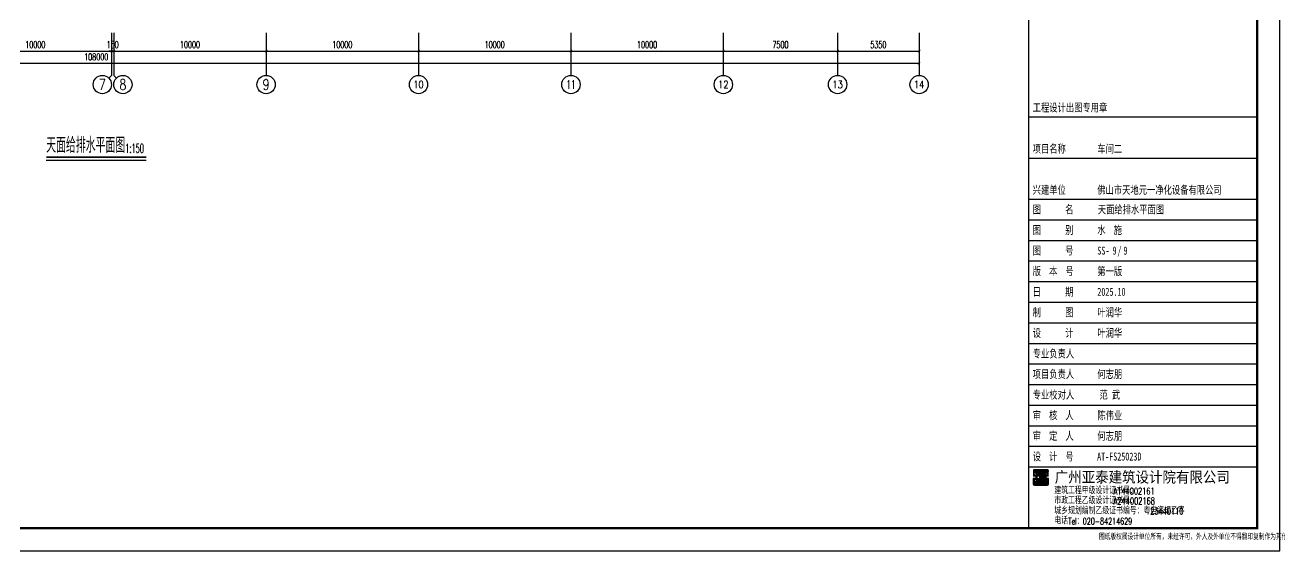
# Model space of a CAD drawing. Extents: x -620248 to 571765, y -684907 to -323071.
# Drawn here: x 489427 to 571765, y -431204 to -396705 of the extents above; entities that cross this region are included whole.
import ezdxf
from ezdxf.enums import TextEntityAlignment as Align

# ---------------------------------------------------------------- set-up
doc = ezdxf.new("R2010")
doc.units = 0
doc.header["$LTSCALE"] = 1000
doc.header["$MEASUREMENT"] = 0
for name, color, linetype in [('4', 4, 'Continuous'), ('9', 9, 'Continuous'), ('AXIS', 3, 'Continuous'), ('AXIS_TEXT', 7, 'Continuous'), ('DIM_SYMB', 3, 'Continuous'), ('PUB_TITLE', 4, 'Continuous'), ('TWT_TEXT', 7, 'Continuous'), ('WALL', 7, 'Continuous'), ('框', 130, 'Continuous')]:
    doc.layers.add(name, color=color, linetype=linetype)
doc.styles.add('-宋体', font='simsun_0.shx', dxfattribs={"width": 0.8})
doc.styles.add('_TCH_AXIS', font='COMPLEX', dxfattribs={"bigfont": 'GBCBIG'})
doc.styles.add('_TCH_DIM', font='SIMPLEX.shx', dxfattribs={"width": 0.8, "bigfont": 'GBCBIG.shx'})
doc.styles.add('_TCH_DIM_T3', font='SIMPLEX.shx', dxfattribs={"width": 0.564706, "bigfont": 'GBCBIG.shx'})
doc.styles.add('COMPLEX', font='COMPLEX')
doc.styles.add('TBC', font='simhei_0.shx', dxfattribs={"width": 0.9})
doc.styles.add('天正', font='SIMPLEX.shx', dxfattribs={"width": 0.7, "bigfont": 'HZTXT.shx'})
doc.dimstyles.new('_TCH_ARCH&&150', dxfattribs={"dimtxt": 446.25, "dimasz": 150, "dimexe": 375, "dimexo": 450, "dimgap": 189.375, "dimtad": 1, "dimdec": 0, "dimzin": 0, "dimdsep": 46, "dimtxsty": '_TCH_DIM_T3', "dimblk": 'ARCHTICK', "dimcen": 0.09, "dimclrt": 7, "dimazin": 2, "dimtfac": 1, "dimtdec": 0, "dimtix": 1, "dimtmove": 2, "dimatfit": 3, "dimfxl": 1, "dimtolj": 1, "dimtzin": 0, "dimarcsym": 0})

# ---------------------------------------------------------------- blocks, each defined once
blk = doc.blocks.new('_ArchTick')
at = {"color": 0, "linetype": 'ByBlock', "const_width": 0.4}
blk.add_lwpolyline([(-0.5, -0.5), (0.5, 0.5)], dxfattribs=at)
blk = doc.blocks.new('*D368')
at = {"layer": 'AXIS', "color": 0, "lineweight": -2, "transparency": 16777216}
for p, q in [((7700, 4950), (7700, 3025)), ((115700, 4950), (115700, 3025)), ((7700, 3400), (115700, 3400))]:
    blk.add_line(p, q, dxfattribs=at)
at = {"layer": 'Defpoints', "color": 0, "transparency": 16777216}
for p in [(7700, 5400), (115700, 5400), (115700, 3400)]:
    blk.add_point(p, dxfattribs=at)
at = {"layer": 'AXIS', "color": 0, "lineweight": -2, "transparency": 16777216, "xscale": 150, "yscale": 150, "zscale": 150, "rotation": 180}
blk.add_blockref('_ArchTick', (7700, 3400), dxfattribs=at)
at = {"layer": 'AXIS', "color": 0, "lineweight": -2, "transparency": 16777216, "xscale": 150, "yscale": 150, "zscale": 150}
blk.add_blockref('_ArchTick', (115700, 3400), dxfattribs=at)
at = {"layer": 'AXIS', "color": 7, "transparency": 16777216, "insert": (61700, 3812), "char_height": 446.2, "attachment_point": 5, "style": '_TCH_DIM_T3'}
blk.add_mtext('\\A1;108000', dxfattribs=at)
blk = doc.blocks.new('*D374')
at = {"layer": 'AXIS', "color": 0, "lineweight": -2, "transparency": 16777216}
for p, q in [((52700, 4950), (52700, 3825)), ((62700, 4950), (62700, 3825)), ((52700, 4200), (62700, 4200))]:
    blk.add_line(p, q, dxfattribs=at)
at = {"layer": 'Defpoints', "color": 0, "transparency": 16777216}
for p in [(52700, 5400), (62700, 5400), (62700, 4200)]:
    blk.add_point(p, dxfattribs=at)
at = {"layer": 'AXIS', "color": 0, "lineweight": -2, "transparency": 16777216, "xscale": 150, "yscale": 150, "zscale": 150, "rotation": 180}
blk.add_blockref('_ArchTick', (52700, 4200), dxfattribs=at)
at = {"layer": 'AXIS', "color": 0, "lineweight": -2, "transparency": 16777216, "xscale": 150, "yscale": 150, "zscale": 150}
blk.add_blockref('_ArchTick', (62700, 4200), dxfattribs=at)
at = {"layer": 'AXIS', "color": 7, "transparency": 16777216, "insert": (57700, 4612), "char_height": 446.2, "attachment_point": 5, "style": '_TCH_DIM_T3'}
blk.add_mtext('\\A1;10000', dxfattribs=at)
blk = doc.blocks.new('*D375')
at = {"layer": 'AXIS', "color": 0, "lineweight": -2, "transparency": 16777216}
for p, q in [((62700, 4950), (62700, 3825)), ((62850, 4950), (62850, 3825)), ((62700, 4200), (62550, 4200)), ((62700, 4200), (62850, 4200)), ((62850, 4200), (63000, 4200))]:
    blk.add_line(p, q, dxfattribs=at)
at = {"layer": 'Defpoints', "color": 0, "transparency": 16777216}
for p in [(62700, 5400), (62850, 5400), (62850, 4200)]:
    blk.add_point(p, dxfattribs=at)
at = {"layer": 'AXIS', "color": 0, "lineweight": -2, "transparency": 16777216, "xscale": 150, "yscale": 150, "zscale": 150}
blk.add_blockref('_ArchTick', (62700, 4200), dxfattribs=at)
at = {"layer": 'AXIS', "color": 0, "lineweight": -2, "transparency": 16777216, "xscale": 150, "yscale": 150, "zscale": 150, "rotation": 180}
blk.add_blockref('_ArchTick', (62850, 4200), dxfattribs=at)
at = {"layer": 'AXIS', "color": 7, "transparency": 16777216, "insert": (62775, 4612), "char_height": 446.2, "attachment_point": 5, "style": '_TCH_DIM_T3'}
blk.add_mtext('\\A1;150', dxfattribs=at)
blk = doc.blocks.new('*D376')
at = {"layer": 'AXIS', "color": 0, "lineweight": -2, "transparency": 16777216}
for p, q in [((62850, 4950), (62850, 3825)), ((72850, 4950), (72850, 3825)), ((62850, 4200), (72850, 4200))]:
    blk.add_line(p, q, dxfattribs=at)
at = {"layer": 'Defpoints', "color": 0, "transparency": 16777216}
for p in [(62850, 5400), (72850, 5400), (72850, 4200)]:
    blk.add_point(p, dxfattribs=at)
at = {"layer": 'AXIS', "color": 0, "lineweight": -2, "transparency": 16777216, "xscale": 150, "yscale": 150, "zscale": 150, "rotation": 180}
blk.add_blockref('_ArchTick', (62850, 4200), dxfattribs=at)
at = {"layer": 'AXIS', "color": 0, "lineweight": -2, "transparency": 16777216, "xscale": 150, "yscale": 150, "zscale": 150}
blk.add_blockref('_ArchTick', (72850, 4200), dxfattribs=at)
at = {"layer": 'AXIS', "color": 7, "transparency": 16777216, "insert": (67850, 4612), "char_height": 446.2, "attachment_point": 5, "style": '_TCH_DIM_T3'}
blk.add_mtext('\\A1;10000', dxfattribs=at)
blk = doc.blocks.new('*D377')
at = {"layer": 'AXIS', "color": 0, "lineweight": -2, "transparency": 16777216}
for p, q in [((72850, 4950), (72850, 3825)), ((82850, 4950), (82850, 3825)), ((72850, 4200), (82850, 4200))]:
    blk.add_line(p, q, dxfattribs=at)
at = {"layer": 'Defpoints', "color": 0, "transparency": 16777216}
for p in [(72850, 5400), (82850, 5400), (82850, 4200)]:
    blk.add_point(p, dxfattribs=at)
at = {"layer": 'AXIS', "color": 0, "lineweight": -2, "transparency": 16777216, "xscale": 150, "yscale": 150, "zscale": 150, "rotation": 180}
blk.add_blockref('_ArchTick', (72850, 4200), dxfattribs=at)
at = {"layer": 'AXIS', "color": 0, "lineweight": -2, "transparency": 16777216, "xscale": 150, "yscale": 150, "zscale": 150}
blk.add_blockref('_ArchTick', (82850, 4200), dxfattribs=at)
at = {"layer": 'AXIS', "color": 7, "transparency": 16777216, "insert": (77850, 4612), "char_height": 446.2, "attachment_point": 5, "style": '_TCH_DIM_T3'}
blk.add_mtext('\\A1;10000', dxfattribs=at)
blk = doc.blocks.new('*D378')
at = {"layer": 'AXIS', "color": 0, "lineweight": -2, "transparency": 16777216}
for p, q in [((82850, 4950), (82850, 3825)), ((92850, 4950), (92850, 3825)), ((82850, 4200), (92850, 4200))]:
    blk.add_line(p, q, dxfattribs=at)
at = {"layer": 'Defpoints', "color": 0, "transparency": 16777216}
for p in [(82850, 5400), (92850, 5400), (92850, 4200)]:
    blk.add_point(p, dxfattribs=at)
at = {"layer": 'AXIS', "color": 0, "lineweight": -2, "transparency": 16777216, "xscale": 150, "yscale": 150, "zscale": 150, "rotation": 180}
blk.add_blockref('_ArchTick', (82850, 4200), dxfattribs=at)
at = {"layer": 'AXIS', "color": 0, "lineweight": -2, "transparency": 16777216, "xscale": 150, "yscale": 150, "zscale": 150}
blk.add_blockref('_ArchTick', (92850, 4200), dxfattribs=at)
at = {"layer": 'AXIS', "color": 7, "transparency": 16777216, "insert": (87850, 4612), "char_height": 446.2, "attachment_point": 5, "style": '_TCH_DIM_T3'}
blk.add_mtext('\\A1;10000', dxfattribs=at)
blk = doc.blocks.new('*D379')
at = {"layer": 'AXIS', "color": 0, "lineweight": -2, "transparency": 16777216}
for p, q in [((92850, 4950), (92850, 3825)), ((102850, 4950), (102850, 3825)), ((92850, 4200), (102850, 4200))]:
    blk.add_line(p, q, dxfattribs=at)
at = {"layer": 'Defpoints', "color": 0, "transparency": 16777216}
for p in [(92850, 5400), (102850, 5400), (102850, 4200)]:
    blk.add_point(p, dxfattribs=at)
at = {"layer": 'AXIS', "color": 0, "lineweight": -2, "transparency": 16777216, "xscale": 150, "yscale": 150, "zscale": 150, "rotation": 180}
blk.add_blockref('_ArchTick', (92850, 4200), dxfattribs=at)
at = {"layer": 'AXIS', "color": 0, "lineweight": -2, "transparency": 16777216, "xscale": 150, "yscale": 150, "zscale": 150}
blk.add_blockref('_ArchTick', (102850, 4200), dxfattribs=at)
at = {"layer": 'AXIS', "color": 7, "transparency": 16777216, "insert": (97850, 4612), "char_height": 446.2, "attachment_point": 5, "style": '_TCH_DIM_T3'}
blk.add_mtext('\\A1;10000', dxfattribs=at)
blk = doc.blocks.new('*D380')
at = {"layer": 'AXIS', "color": 0, "lineweight": -2, "transparency": 16777216}
for p, q in [((102850, 4950), (102850, 3825)), ((110350, 4950), (110350, 3825)), ((102850, 4200), (110350, 4200))]:
    blk.add_line(p, q, dxfattribs=at)
at = {"layer": 'Defpoints', "color": 0, "transparency": 16777216}
for p in [(102850, 5400), (110350, 5400), (110350, 4200)]:
    blk.add_point(p, dxfattribs=at)
at = {"layer": 'AXIS', "color": 0, "lineweight": -2, "transparency": 16777216, "xscale": 150, "yscale": 150, "zscale": 150, "rotation": 180}
blk.add_blockref('_ArchTick', (102850, 4200), dxfattribs=at)
at = {"layer": 'AXIS', "color": 0, "lineweight": -2, "transparency": 16777216, "xscale": 150, "yscale": 150, "zscale": 150}
blk.add_blockref('_ArchTick', (110350, 4200), dxfattribs=at)
at = {"layer": 'AXIS', "color": 7, "transparency": 16777216, "insert": (106600, 4612), "char_height": 446.2, "attachment_point": 5, "style": '_TCH_DIM_T3'}
blk.add_mtext('\\A1;7500', dxfattribs=at)
blk = doc.blocks.new('*D381')
at = {"layer": 'AXIS', "color": 0, "lineweight": -2, "transparency": 16777216}
for p, q in [((110350, 4950), (110350, 3825)), ((115700, 4950), (115700, 3825)), ((110350, 4200), (115700, 4200))]:
    blk.add_line(p, q, dxfattribs=at)
at = {"layer": 'Defpoints', "color": 0, "transparency": 16777216}
for p in [(110350, 5400), (115700, 5400), (115700, 4200)]:
    blk.add_point(p, dxfattribs=at)
at = {"layer": 'AXIS', "color": 0, "lineweight": -2, "transparency": 16777216, "xscale": 150, "yscale": 150, "zscale": 150, "rotation": 180}
blk.add_blockref('_ArchTick', (110350, 4200), dxfattribs=at)
at = {"layer": 'AXIS', "color": 0, "lineweight": -2, "transparency": 16777216, "xscale": 150, "yscale": 150, "zscale": 150}
blk.add_blockref('_ArchTick', (115700, 4200), dxfattribs=at)
at = {"layer": 'AXIS', "color": 7, "transparency": 16777216, "insert": (113025, 4612), "char_height": 446.2, "attachment_point": 5, "style": '_TCH_DIM_T3'}
blk.add_mtext('\\A1;5350', dxfattribs=at)
blk = doc.blocks.new('_AXISO')
blk.add_circle((0, 0), 0.5)
at = {"layer": 'AXIS_TEXT', "style": 'COMPLEX', "width": 1.041667}
blk.add_attdef('A', text='', height=0.56, dxfattribs=at).set_placement((-0.25, -0.28), (0.25, -0.28), align=Align.FIT)
blk = doc.blocks.new('A$C54597E38')
at = {"layer": '9'}
h = blk.add_hatch(dxfattribs=at)
h.set_pattern_fill('ANSI31', color=256, scale=70.630202, angle=135, style=0)
h.set_pattern_definition([(180, (-153496.256, -56662.455), (-2e-15, -8.82877527), [])])
edge = h.paths.add_edge_path()
edge.add_line((99, 458), (99, 400))
edge.add_line((99, 400), (0, 400))
edge.add_line((0, 400), (0, 620))
edge.add_arc((64, 620), 63.6, 90, 180, ccw=False)
edge.add_line((64, 683), (622, 683))
edge.add_arc((622, 620), 63.6, 0, 90, ccw=False)
edge.add_line((685, 620), (685, 396))
edge.add_line((685, 396), (594, 396))
edge.add_line((594, 396), (594, 463))
edge.add_line((594, 463), (614, 463))
edge.add_line((614, 463), (624, 463))
edge.add_line((624, 463), (624, 613))
edge.add_line((624, 613), (68, 613))
edge.add_line((68, 613), (68, 458))
edge.add_line((68, 458), (99, 458))
h.paths.add_polyline_path([(369, 293), (369, 582), (586, 582), (586, 519), (436, 519), (436, 458), (557, 458), (557, 225), (431, 225), (431, 166), (588, 166), (588, 112), (370, 112), (370, 226), (321, 226), (321, 112), (103, 112), (103, 166), (260, 166), (260, 225), (133, 225), (133, 458), (255, 458), (255, 519), (104, 519), (104, 582), (321, 582), (321, 293)])
h.paths.add_polyline_path([(196, 399), (265, 399), (265, 289), (196, 289)], flags=16)
h.paths.add_polyline_path([(494, 399), (425, 399), (425, 289), (494, 289)], flags=16)
edge = h.paths.add_edge_path()
edge.add_line((99, 225), (99, 283))
edge.add_line((99, 283), (0, 283))
edge.add_line((0, 283), (0, 64))
edge.add_arc((64, 64), 63.6, 180, 270)
edge.add_line((64, 0), (622, 0))
edge.add_arc((622, 64), 63.6, 270, 360)
edge.add_line((685, 64), (685, 287))
edge.add_line((685, 287), (594, 287))
edge.add_line((594, 287), (594, 220))
edge.add_line((594, 220), (614, 220))
edge.add_line((614, 220), (624, 220))
edge.add_line((624, 220), (624, 71))
edge.add_line((624, 71), (68, 71))
edge.add_line((68, 71), (68, 225))
edge.add_line((68, 225), (99, 225))
blk.add_lwpolyline([(369, 293), (369, 293), (369, 582), (586, 582), (586, 519), (436, 519), (436, 458), (557, 458), (557, 225), (431, 225), (431, 166), (588, 166), (588, 112), (370, 112), (370, 226), (321, 226), (321, 112), (103, 112), (103, 166), (260, 166), (260, 225), (133, 225), (133, 458), (255, 458), (255, 519), (104, 519), (104, 582), (321, 582), (321, 293), (369, 293)], dxfattribs=at)
blk.add_lwpolyline([(99, 225), (99, 283), (0, 283), (0, 64, 0.414214), (64, 0), (622, 0, 0.414214), (685, 64), (685, 287), (594, 287), (594, 220), (614, 220), (624, 220), (624, 71), (68, 71), (68, 225)], format="xyb", close=True, dxfattribs=at)
blk.add_lwpolyline([(494, 399), (425, 399), (425, 289), (494, 289)], close=True, dxfattribs=at)
blk = doc.blocks.new('标框')
at = {"layer": '4'}
for p, q in [((-105112, 98008), (-105112, 71592)), ((-95112, 98008), (-95112, 71592))]:
    blk.add_line(p, q, dxfattribs=at)
at = {"layer": '框'}
for p, q in [((-105112, 111592), (-105112, 71592)), ((-95112, 111592), (-95112, 71592)), ((-105112, 98584), (-95112, 98584)), ((-105112, 94081), (-95112, 94081)), ((-105112, 89578), (-95112, 89578)), ((-105112, 87777), (-95112, 87777)), ((-105112, 85976), (-95112, 85976)), ((-105112, 85075), (-95112, 85075)), ((-105112, 84174), (-95112, 84174)), ((-105112, 83274), (-95112, 83274)), ((-105112, 82373), (-95112, 82373)), ((-105112, 81473), (-95112, 81473)), ((-105112, 80572), (-95112, 80572)), ((-105112, 79671), (-95112, 79671)), ((-105112, 78771), (-95112, 78771)), ((-105112, 77870), (-95112, 77870)), ((-105112, 76970), (-95112, 76970)), ((-105112, 76069), (-95112, 76069)), ((-105112, 75168), (-95112, 75168)), ((-105112, 74268), (-95112, 74268))]:
    blk.add_line(p, q, dxfattribs=at)
at = {"layer": '4'}
blk.add_blockref('A$C54597E38', (-104913, 73473), dxfattribs=at)
at = {"layer": 'TWT_TEXT', "style": 'TBC', "width": 0.9}
blk.add_text('广州亚泰建筑设计院有限公司', height=480, dxfattribs=at).set_placement((-103962, 73582))
at = {"layer": 'TWT_TEXT', "style": '_TCH_DIM'}
for s, height, p in [('建筑工程甲级设计证书号：', 300, (-103979, 73080)), ('城乡规划编制乙级证书编号：粤自资规乙字', 300, (-103979, 72198)), ('市政工程乙级设计证书号：', 300, (-103979, 72647)), ('电话', 300, (-103979, 71765)), ('图纸版权属设计单位所有，未经许可，外人及外单位不得翻印复制作为其他工程之用', 249.73, (-102027, 71082))]:
    blk.add_text(s, height=height, rotation=359.9997, dxfattribs=at).set_placement(p)
at = {"layer": 'TWT_TEXT', "style": '天正', "width": 0.67}
for s, height, p in [('A144002161', 300, (-101392, 73058)), ('A244002168', 300, (-101382, 72625)), ('23440110', 300, (-99787, 72179)), ('Tel：020-84214629', 290, (-103368, 71744))]:
    blk.add_text(s, height=height, rotation=359.9997, dxfattribs=at).set_placement(p)
at = {"layer": '框', "style": '-宋体', "width": 0.74}
for s, p in [('注册章', (-104927, 94312)), ('工程设计出图专用章', (-104926, 89809)), ('项目名称', (-104926, 88008)), ('车间二', (-102099, 88008)), ('兴建单位', (-104926, 86207)), ('佛山市天地元一净化设备有限公司', (-102100, 86207)), ('图      名', (-104926, 85353)), ('图      别', (-104926, 84452)), ('图      号', (-104926, 83552)), ('版  本  号', (-104927, 82651)), ('第一版', (-102100, 82651)), ('日      期', (-104926, 81751)), ('2025.10', (-102099, 81751)), ('制      图', (-104926, 80850)), ('设      计', (-104926, 79950)), ('专业负责人', (-104926, 79049)), ('项目负责人', (-104926, 78148)), ('专业校对人', (-104926, 77248)), ('审  核  人', (-104926, 76347)), ('审  定  人', (-104926, 75447)), ('设  计  号', (-104926, 74546)), ('AT-FS25023D', (-102108, 74546))]:
    blk.add_text(s, height=350, dxfattribs=at).set_placement(p)
for s, p in [('叶润华', (-101553, 80850)), ('叶润华', (-101553, 79950)), ('何志朋', (-101553, 78148)), ('范 武', (-101553, 77248)), ('陈伟业', (-101553, 76347)), ('何志朋', (-101553, 75447))]:
    blk.add_text(s, height=350, dxfattribs=at).set_placement(p, align=Align.CENTER)
blk = doc.blocks.new('框')
at = {"layer": '4'}
for p, q in [((-296744, 162730), (-296744, 136314)), ((-286744, 162730), (-286744, 136314))]:
    blk.add_line(p, q, dxfattribs=at)
at = {"layer": '框'}
for p, q in [((-296744, 176314), (-296744, 136314)), ((-286744, 176314), (-286744, 136314))]:
    blk.add_line(p, q, dxfattribs=at)
at = {"layer": '4'}
blk.add_blockref('标框', (-191632, 64721), dxfattribs=at)
at = {"layer": '框', "style": '-宋体', "width": 0.74}
for s, p in [('水  施', (-293732, 149174)), ('SS-  /', (-293732, 148273)), ('9', (-292587, 148273))]:
    blk.add_text(s, height=350, dxfattribs=at).set_placement(p)
blk = doc.blocks.new('A$C40D0569A')
at = {"layer": 'AXIS'}
for p, q in [((62700, 5400), (62700, 2600)), ((62850, 5400), (62850, 2600)), ((72850, 5400), (72850, 2600)), ((82850, 5400), (82850, 2600)), ((92850, 5400), (92850, 2600)), ((102850, 5400), (102850, 2600)), ((110350, 5400), (110350, 2600)), ((115700, 5400), (115700, 2600)), ((62524.3, 2424.3), (62700, 2600)), ((63025.7, 2424.3), (62850, 2600))]:
    blk.add_line(p, q, dxfattribs=at)
ref = blk.add_blockref('_AXISO', (62100, 2000), dxfattribs=dict(at, xscale=1200, yscale=1200, zscale=1200))
ref.add_attrib('A', '7', dxfattribs={"layer": 'AXIS_TEXT', "height": 698.9, "style": '_TCH_AXIS'}).set_placement((61867, 1650.5), (62333, 1650.5), align=Align.FIT)
ref = blk.add_blockref('_AXISO', (63450, 2000), dxfattribs=dict(at, xscale=1200, yscale=1200, zscale=1200))
ref.add_attrib('A', '8', dxfattribs={"layer": 'AXIS_TEXT', "height": 698.9, "style": '_TCH_AXIS'}).set_placement((63217, 1650.5), (63683, 1650.5), align=Align.FIT)
ref = blk.add_blockref('_AXISO', (72850, 2000), dxfattribs=dict(at, xscale=1200, yscale=1200, zscale=1200))
ref.add_attrib('A', '9', dxfattribs={"layer": 'AXIS_TEXT', "height": 698.9, "style": '_TCH_AXIS'}).set_placement((72617, 1650.5), (73083, 1650.5), align=Align.FIT)
ref = blk.add_blockref('_AXISO', (82850, 2000), dxfattribs=dict(at, xscale=1200, yscale=1200, zscale=1200))
ref.add_attrib('A', '10', dxfattribs={"layer": 'AXIS_TEXT', "height": 492.67, "style": '_TCH_AXIS'}).set_placement((82509.8, 1753.7), (83190.2, 1753.7), align=Align.FIT)
ref = blk.add_blockref('_AXISO', (92850, 2000), dxfattribs=dict(at, xscale=1200, yscale=1200, zscale=1200))
ref.add_attrib('A', '11', dxfattribs={"layer": 'AXIS_TEXT', "height": 553.14, "style": '_TCH_AXIS'}).set_placement((92533.9, 1723.4), (93166.1, 1723.4), align=Align.FIT)
ref = blk.add_blockref('_AXISO', (102850, 2000), dxfattribs=dict(at, xscale=1200, yscale=1200, zscale=1200))
ref.add_attrib('A', '12', dxfattribs={"layer": 'AXIS_TEXT', "height": 492.67, "style": '_TCH_AXIS'}).set_placement((102509.8, 1753.7), (103190.2, 1753.7), align=Align.FIT)
ref = blk.add_blockref('_AXISO', (110350, 2000), dxfattribs=dict(at, xscale=1200, yscale=1200, zscale=1200))
ref.add_attrib('A', '13', dxfattribs={"layer": 'AXIS_TEXT', "height": 492.67, "style": '_TCH_AXIS'}).set_placement((110009.8, 1753.7), (110690.2, 1753.7), align=Align.FIT)
ref = blk.add_blockref('_AXISO', (115700, 2000), dxfattribs=dict(at, xscale=1200, yscale=1200, zscale=1200))
ref.add_attrib('A', '14', dxfattribs={"layer": 'AXIS_TEXT', "height": 471.11, "style": '_TCH_AXIS'}).set_placement((115352.3, 1764.4), (116047.7, 1764.4), align=Align.FIT)
for p1, p2, distance, picture, middle in [((7700, 5400), (115700, 5400), -2000, '*D368', (61700, 3812.5)), ((52700, 5400), (62700, 5400), -1200, '*D374', (57700, 4612.5)), ((62700, 5400), (62850, 5400), -1200, '*D375', (62775, 4612.5)), ((62850, 5400), (72850, 5400), -1200, '*D376', (67850, 4612.5)), ((72850, 5400), (82850, 5400), -1200, '*D377', (77850, 4612.5)), ((82850, 5400), (92850, 5400), -1200, '*D378', (87850, 4612.5)), ((92850, 5400), (102850, 5400), -1200, '*D379', (97850, 4612.5)), ((102850, 5400), (110350, 5400), -1200, '*D380', (106600, 4612.5)), ((110350, 5400), (115700, 5400), -1200, '*D381', (113025, 4612.5))]:
    dim = blk.add_aligned_dim(p1=p1, p2=p2, distance=distance, dimstyle='_TCH_ARCH&&150', dxfattribs=at)
    dim.commit()
    dim.dimension.update_dxf_attribs({"geometry": picture, "text_midpoint": middle})

msp = doc.modelspace()

# ---------------------------------------------------------------- linework, layer by layer
at = {"layer": '4'}
msp.add_line((555264.8, -343603.7), (555264.8, -429703.7), dxfattribs=at)
at = {"layer": 'DIM_SYMB', "const_width": 105}
msp.add_lwpolyline([(490811.5, -405362.8), (497372.9, -405362.8)], dxfattribs=at)
at = {"layer": 'DIM_SYMB'}
msp.add_lwpolyline([(490811.5, -405572.8), (497372.9, -405572.8)], dxfattribs=at)
at = {"layer": 'PUB_TITLE'}
msp.add_lwpolyline([(414114.8, -431203.7), (571764.8, -431203.7), (571764.8, -342103.7), (414114.8, -342103.7)], close=True, dxfattribs=at)
at = {"layer": 'PUB_TITLE', "const_width": 150}
msp.add_lwpolyline([(417864.8, -429703.7), (570264.8, -429703.7), (570264.8, -343603.7), (417864.8, -343603.7)], close=True, dxfattribs=at)

# ---------------------------------------------------------------- block references
at = {"layer": '4', "xscale": 1.5, "yscale": 1.5, "zscale": 1.5}
msp.add_blockref('框', (1000381.1, -634174.5), dxfattribs=at)
at = {"layer": 'WALL'}
msp.add_blockref('A$C40D0569A', (432392.2, -402604.9), dxfattribs=at)

# ---------------------------------------------------------------- texts
at = {"layer": 'DIM_SYMB', "color": 7}
for s, height, style, width, p in [('天面给排水平面图', 1012.77, '_TCH_DIM', 0.8, (490811.5, -405085.8)), ('1:150', 600, '天正', 0.525, (496007.9, -405085.8))]:
    msp.add_text(s, height=height, dxfattribs=dict(at, style=style, width=width)).set_placement(p)
at = {"layer": 'PUB_TITLE', "style": '-宋体', "width": 0.74}
msp.add_text('天面给排水平面图', height=525, dxfattribs=at).set_placement((559814.8, -409062.8))
at = {"layer": 'PUB_TITLE', "color": 4, "style": '-宋体', "width": 0.74}
msp.add_text('9', height=525, dxfattribs=at).set_placement((560917.6, -411761.9), align=Align.CENTER)

doc.saveas('drawing.dxf')
